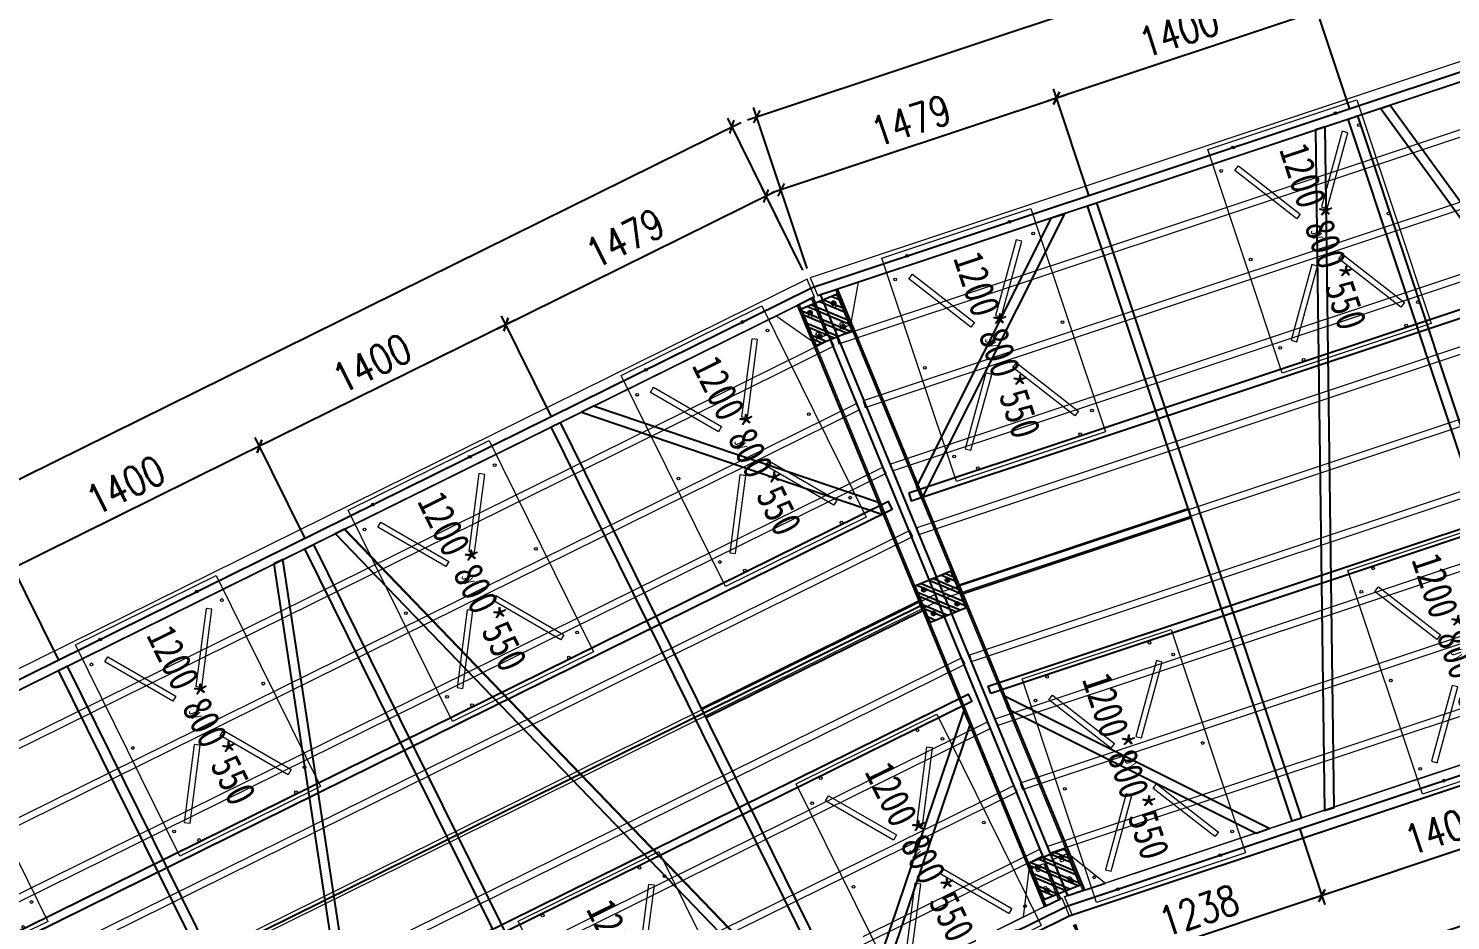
# Model space of a CAD drawing. Extents: x 8796 to 116961, y 24572 to 132726.
# Drawn here: x 32086 to 39331, y 95239 to 99784 of the extents above; entities that cross this region are included whole.
import ezdxf

# ---------------------------------------------------------------- set-up
doc = ezdxf.new("R2010")
doc.units = 0
doc.header["$LTSCALE"] = 1000
doc.header["$MEASUREMENT"] = 0
doc.linetypes.add('HIDDEN', pattern=[0.375, 0.25, -0.125])
for name, color, linetype in [('PUB_TEXT', 7, 'Continuous'), ('卡槽', 242, 'Continuous'), ('标注', 9, 'Continuous'), ('浮箱名称', 3, 'Continuous'), ('连接端梁', 130, 'Continuous'), ('铝横梁', 220, 'Continuous')]:
    doc.layers.add(name, color=color, linetype=linetype)
for name, color, linetype, lineweight in [('加强板', 140, 'Continuous', 18), ('浮箱', 160, 'Continuous', 20), ('虚线', 8, 'Continuous', 0), ('铝主梁', 3, 'Continuous', 9), ('铝龙骨', 7, 'Continuous', 9)]:
    doc.layers.add(name, color=color, linetype=linetype, lineweight=lineweight)
doc.styles.add('HZTXT', font='txtw.shx', dxfattribs={"width": 0.8, "bigfont": 'hztxtw.shx'})
doc.styles.add('黑体', font='simhei.ttf', dxfattribs={"width": 0.8})
doc.dimstyles.new('DIM-50', dxfattribs={"dimscale": 50, "dimtxt": 3, "dimasz": 1, "dimexe": 1, "dimexo": 1, "dimgap": 1, "dimtad": 1, "dimdec": 1, "dimdsep": 46, "dimtxsty": 'HZTXT', "dimblk": 'OBLIQUE', "dimblk1": 'ARCHTICK', "dimblk2": 'OBLIQUE', "dimcen": 0, "dimdle": 1, "dimclrd": 9, "dimclre": 9, "dimclrt": 2, "dimadec": 1, "dimazin": 0, "dimtfac": 1, "dimtdec": 1, "dimtix": 1, "dimtmove": 2, "dimatfit": 3, "dimldrblk": 'OBLIQUE', "dimfxl": 0, "dimtolj": 1, "dimtzin": 0, "dimarcsym": 0})

# ---------------------------------------------------------------- blocks, each defined once
blk = doc.blocks.new('_Oblique')
at = {"color": 0, "linetype": 'ByBlock', "lineweight": -2}
blk.add_line((-0.5, -0.5), (0.5, 0.5), dxfattribs=at)
blk = doc.blocks.new('*D593')
at = {"layer": 'Defpoints', "color": 0, "transparency": 16777216}
for p in [(43373.8, 72318), (43373.8, 71748.1), (44773.8, 71748.1)]:
    blk.add_point(p, dxfattribs=at)
at = {"layer": '标注', "color": 9, "lineweight": -2, "transparency": 16777216}
for p, q in [((44823.8, 72318), (43323.8, 72318)), ((43373.8, 71798.1), (43373.8, 72368)), ((44773.8, 71798.1), (44773.8, 72368))]:
    blk.add_line(p, q, dxfattribs=at)
at = {"layer": '标注', "color": 9, "lineweight": -2, "transparency": 16777216, "xscale": 50, "yscale": 50, "zscale": 50, "rotation": 180}
blk.add_blockref('_Oblique', (43373.8, 72318), dxfattribs=at)
at = {"layer": '标注', "color": 9, "lineweight": -2, "transparency": 16777216, "xscale": 50, "yscale": 50, "zscale": 50}
blk.add_blockref('_Oblique', (44773.8, 72318), dxfattribs=at)
at = {"layer": '标注', "color": 2, "transparency": 16777216, "insert": (44073.8, 72443), "char_height": 150, "attachment_point": 5, "style": 'HZTXT'}
blk.add_mtext('\\A1;1400', dxfattribs=at)
blk = doc.blocks.new('_ArchTick')
at = {"color": 0, "linetype": 'ByBlock', "const_width": 0.4}
blk.add_lwpolyline([(-0.5, -0.5), (0.5, 0.5)], dxfattribs=at)
blk = doc.blocks.new('*D594')
at = {"layer": 'Defpoints', "color": 0, "transparency": 16777216}
for p in [(41973.8, 72318), (41973.8, 71748.1), (43373.8, 71748.1)]:
    blk.add_point(p, dxfattribs=at)
at = {"layer": '标注', "color": 9, "lineweight": -2, "transparency": 16777216}
for p, q in [((43423.8, 72318), (41923.8, 72318)), ((41973.8, 71798.1), (41973.8, 72368)), ((43373.8, 71798.1), (43373.8, 72368))]:
    blk.add_line(p, q, dxfattribs=at)
at = {"layer": '标注', "color": 9, "lineweight": -2, "transparency": 16777216, "xscale": 50, "yscale": 50, "zscale": 50, "rotation": 180}
blk.add_blockref('_Oblique', (41973.8, 72318), dxfattribs=at)
at = {"layer": '标注', "color": 9, "lineweight": -2, "transparency": 16777216, "xscale": 50, "yscale": 50, "zscale": 50}
blk.add_blockref('_Oblique', (43373.8, 72318), dxfattribs=at)
at = {"layer": '标注', "color": 2, "transparency": 16777216, "insert": (42673.8, 72443), "char_height": 150, "attachment_point": 5, "style": 'HZTXT'}
blk.add_mtext('\\A1;1400', dxfattribs=at)
blk = doc.blocks.new('*D595')
at = {"layer": 'Defpoints', "color": 0, "transparency": 16777216}
for p in [(40573.8, 72318), (40573.8, 71748.1), (41973.8, 71748.1)]:
    blk.add_point(p, dxfattribs=at)
at = {"layer": '标注', "color": 9, "lineweight": -2, "transparency": 16777216}
for p, q in [((42023.8, 72318), (40523.8, 72318)), ((40573.8, 71798.1), (40573.8, 72368)), ((41973.8, 71798.1), (41973.8, 72368))]:
    blk.add_line(p, q, dxfattribs=at)
at = {"layer": '标注', "color": 9, "lineweight": -2, "transparency": 16777216, "xscale": 50, "yscale": 50, "zscale": 50, "rotation": 180}
blk.add_blockref('_Oblique', (40573.8, 72318), dxfattribs=at)
at = {"layer": '标注', "color": 9, "lineweight": -2, "transparency": 16777216, "xscale": 50, "yscale": 50, "zscale": 50}
blk.add_blockref('_Oblique', (41973.8, 72318), dxfattribs=at)
at = {"layer": '标注', "color": 2, "transparency": 16777216, "insert": (41273.8, 72443), "char_height": 150, "attachment_point": 5, "style": 'HZTXT'}
blk.add_mtext('\\A1;1400', dxfattribs=at)
blk = doc.blocks.new('*D596')
at = {"layer": 'Defpoints', "color": 0, "transparency": 16777216}
for p in [(46252.8, 72318), (46252.8, 71846.1), (44773.8, 71748.1)]:
    blk.add_point(p, dxfattribs=at)
at = {"layer": '标注', "color": 9, "lineweight": -2, "transparency": 16777216}
for p, q in [((44723.8, 72318), (46302.8, 72318)), ((44773.8, 71798.1), (44773.8, 72368)), ((46252.8, 71896.1), (46252.8, 72368))]:
    blk.add_line(p, q, dxfattribs=at)
at = {"layer": '标注', "color": 9, "lineweight": -2, "transparency": 16777216, "xscale": 50, "yscale": 50, "zscale": 50, "rotation": 180}
blk.add_blockref('_Oblique', (44773.8, 72318), dxfattribs=at)
at = {"layer": '标注', "color": 9, "lineweight": -2, "transparency": 16777216, "xscale": 50, "yscale": 50, "zscale": 50}
blk.add_blockref('_Oblique', (46252.8, 72318), dxfattribs=at)
at = {"layer": '标注', "color": 2, "transparency": 16777216, "insert": (45513.3, 72443), "char_height": 150, "attachment_point": 5, "style": 'HZTXT'}
blk.add_mtext('\\A1;1479', dxfattribs=at)
blk = doc.blocks.new('*D597')
at = {"layer": 'Defpoints', "color": 0, "transparency": 16777216}
for p in [(40173.6, 68346.1), (46011.6, 68346.1), (46011.6, 67685.2)]:
    blk.add_point(p, dxfattribs=at)
at = {"layer": '标注', "color": 9, "lineweight": -2, "transparency": 16777216}
for p, q in [((40173.6, 68296.1), (40173.6, 67635.2)), ((46011.6, 68296.1), (46011.6, 67635.2)), ((40123.6, 67685.2), (46061.6, 67685.2))]:
    blk.add_line(p, q, dxfattribs=at)
at = {"layer": '标注', "color": 9, "lineweight": -2, "transparency": 16777216, "xscale": 50, "yscale": 50, "zscale": 50, "rotation": 180}
blk.add_blockref('_Oblique', (40173.6, 67685.2), dxfattribs=at)
at = {"layer": '标注', "color": 9, "lineweight": -2, "transparency": 16777216, "xscale": 50, "yscale": 50, "zscale": 50}
blk.add_blockref('_Oblique', (46011.6, 67685.2), dxfattribs=at)
at = {"layer": '标注', "color": 2, "transparency": 16777216, "insert": (43092.6, 67810.2), "char_height": 150, "attachment_point": 5, "style": 'HZTXT'}
blk.add_mtext('\\A1;5838', dxfattribs=at)
blk = doc.blocks.new('*D601')
at = {"layer": 'Defpoints', "color": 0, "transparency": 16777216}
for p in [(44773.8, 68444.1), (46011.6, 68346.1), (44773.8, 68008)]:
    blk.add_point(p, dxfattribs=at)
at = {"layer": '标注', "color": 9, "lineweight": -2, "transparency": 16777216}
for p, q in [((44773.8, 68394.1), (44773.8, 67958)), ((46011.6, 68296.1), (46011.6, 67958)), ((46061.6, 68008), (44723.8, 68008))]:
    blk.add_line(p, q, dxfattribs=at)
at = {"layer": '标注', "color": 9, "lineweight": -2, "transparency": 16777216, "xscale": 50, "yscale": 50, "zscale": 50, "rotation": 180}
blk.add_blockref('_Oblique', (44773.8, 68008), dxfattribs=at)
at = {"layer": '标注', "color": 9, "lineweight": -2, "transparency": 16777216, "xscale": 50, "yscale": 50, "zscale": 50}
blk.add_blockref('_Oblique', (46011.6, 68008), dxfattribs=at)
at = {"layer": '标注', "color": 2, "transparency": 16777216, "insert": (45392.7, 68133), "char_height": 150, "attachment_point": 5, "style": 'HZTXT'}
blk.add_mtext('\\A1;1237.9', dxfattribs=at)
blk = doc.blocks.new('*D605')
at = {"layer": 'Defpoints', "color": 0, "transparency": 16777216}
for p in [(46252.7, 72710.7), (37694.7, 71846.1), (46252.7, 71846.1)]:
    blk.add_point(p, dxfattribs=at)
at = {"layer": '标注', "color": 9, "lineweight": -2, "transparency": 16777216}
for p, q in [((37694.7, 71896.1), (37694.7, 72760.7)), ((46252.7, 71896.1), (46252.7, 72760.7)), ((37644.7, 72710.7), (46302.7, 72710.7))]:
    blk.add_line(p, q, dxfattribs=at)
at = {"layer": '标注', "color": 9, "lineweight": -2, "transparency": 16777216, "xscale": 50, "yscale": 50, "zscale": 50, "rotation": 180}
blk.add_blockref('_Oblique', (37694.7, 72710.7), dxfattribs=at)
at = {"layer": '标注', "color": 9, "lineweight": -2, "transparency": 16777216, "xscale": 50, "yscale": 50, "zscale": 50}
blk.add_blockref('_Oblique', (46252.7, 72710.7), dxfattribs=at)
at = {"layer": '标注', "color": 2, "transparency": 16777216, "insert": (41973.7, 72835.7), "char_height": 150, "attachment_point": 5, "style": 'HZTXT'}
blk.add_mtext('\\A1;8558', dxfattribs=at)
blk = doc.blocks.new('$matou$00000186')
for points in [[(-600, 400), (600, 400), (600, -400), (-600, -400)], [(-455.8, 303.8), (-472.4, 278.9), (-139.6, 57), (-122.9, 82)], [(455.8, 303.8), (472.4, 278.9), (139.6, 57), (122.9, 82)], [(-455.8, -303.8), (-472.4, -278.9), (-139.6, -57), (-122.9, -82)], [(455.8, -303.8), (472.4, -278.9), (139.6, -57), (122.9, -82)]]:
    blk.add_lwpolyline(points, close=True)
for centre in [(-475, 370), (0, 370), (475, 370), (-570, 275), (570, 275), (-570, -275), (570, -275), (-475, -370), (0, -370), (475, -370)]:
    blk.add_circle(centre, 7)
at = {"layer": 'PUB_TEXT', "style": '黑体', "width": 0.8}
blk.add_text('JY', height=52.57, dxfattribs=at).set_placement((-44.4, -35.3))
blk = doc.blocks.new('*U34')
at = {"layer": '浮箱', "rotation": 270}
blk.add_blockref('$matou$00000186', (0, 0), dxfattribs=at)
blk = doc.blocks.new('*U35')
at = {"color": 0, "linetype": 'ByBlock', "lineweight": -2, "transparency": 16777216}
for p in [(0, 0), (1550.25, 0), (3100.5, 0), (4650.75, 0), (6201, 0)]:
    blk.add_blockref('*U34', p, dxfattribs=at)
blk = doc.blocks.new('*U36')
at = {"layer": '浮箱', "rotation": 270}
blk.add_blockref('$matou$00000186', (0, 0), dxfattribs=at)
blk = doc.blocks.new('*U37')
at = {"color": 0, "linetype": 'ByBlock', "lineweight": -2, "transparency": 16777216}
for p in [(0, 0), (1580, 0), (3160, 0), (4740, 0)]:
    blk.add_blockref('*U36', p, dxfattribs=at)
blk = doc.blocks.new('*D581')
at = {"layer": 'Defpoints', "color": 0, "transparency": 16777216}
for p in [(57562.7, 72492.5), (49004.7, 71627.9), (57562.7, 71627.9)]:
    blk.add_point(p, dxfattribs=at)
at = {"layer": '标注', "color": 9, "lineweight": -2, "transparency": 16777216}
for p, q in [((49004.7, 71677.9), (49004.7, 72542.5)), ((57562.7, 71677.9), (57562.7, 72542.5)), ((48954.7, 72492.5), (57612.7, 72492.5))]:
    blk.add_line(p, q, dxfattribs=at)
at = {"layer": '标注', "color": 9, "lineweight": -2, "transparency": 16777216, "xscale": 50, "yscale": 50, "zscale": 50, "rotation": 180}
blk.add_blockref('_Oblique', (49004.7, 72492.5), dxfattribs=at)
at = {"layer": '标注', "color": 9, "lineweight": -2, "transparency": 16777216, "xscale": 50, "yscale": 50, "zscale": 50}
blk.add_blockref('_Oblique', (57562.7, 72492.5), dxfattribs=at)
at = {"layer": '标注', "color": 2, "transparency": 16777216, "insert": (53283.7, 72617.5), "char_height": 150, "attachment_point": 5, "style": 'HZTXT'}
blk.add_mtext('\\A1;8558', dxfattribs=at)
blk = doc.blocks.new('*D583')
at = {"layer": 'Defpoints', "color": 0, "transparency": 16777216}
for p in [(49245.7, 68127.9), (57321.7, 68127.9), (57321.7, 67449.2)]:
    blk.add_point(p, dxfattribs=at)
at = {"layer": '标注', "color": 9, "lineweight": -2, "transparency": 16777216}
for p, q in [((49245.7, 68077.9), (49245.7, 67399.2)), ((57321.7, 68077.9), (57321.7, 67399.2)), ((49195.7, 67449.2), (57371.7, 67449.2))]:
    blk.add_line(p, q, dxfattribs=at)
at = {"layer": '标注', "color": 9, "lineweight": -2, "transparency": 16777216, "xscale": 50, "yscale": 50, "zscale": 50}
for p, rotation in [((49245.7, 67449.2), 180.0003109579486), ((57321.7, 67449.2), 0.0003109579486354188)]:
    blk.add_blockref('_Oblique', p, dxfattribs=dict(at, rotation=rotation))
at = {"layer": '标注', "color": 2, "transparency": 16777216, "insert": (53283.7, 67574.2), "char_height": 150, "attachment_point": 5, "rotation": 0.00031, "style": 'HZTXT'}
blk.add_mtext('\\A1;8076', dxfattribs=at)
blk = doc.blocks.new('*D584')
at = {"layer": 'Defpoints', "color": 0, "transparency": 16777216}
for p in [(50483.7, 72099.8), (50483.7, 71529.9), (51883.7, 71529.9)]:
    blk.add_point(p, dxfattribs=at)
at = {"layer": '标注', "color": 9, "lineweight": -2, "transparency": 16777216}
for p, q in [((51933.7, 72099.8), (50433.7, 72099.8)), ((50483.7, 71579.9), (50483.7, 72149.8)), ((51883.7, 71579.9), (51883.7, 72149.8))]:
    blk.add_line(p, q, dxfattribs=at)
at = {"layer": '标注', "color": 9, "lineweight": -2, "transparency": 16777216, "xscale": 50, "yscale": 50, "zscale": 50, "rotation": 180}
blk.add_blockref('_Oblique', (50483.7, 72099.8), dxfattribs=at)
at = {"layer": '标注', "color": 9, "lineweight": -2, "transparency": 16777216, "xscale": 50, "yscale": 50, "zscale": 50}
blk.add_blockref('_Oblique', (51883.7, 72099.8), dxfattribs=at)
at = {"layer": '标注', "color": 2, "transparency": 16777216, "insert": (51183.7, 72224.8), "char_height": 150, "attachment_point": 5, "style": 'HZTXT'}
blk.add_mtext('\\A1;1400', dxfattribs=at)
blk = doc.blocks.new('*D585')
at = {"layer": 'Defpoints', "color": 0, "transparency": 16777216}
for p in [(49004.7, 72099.8), (49004.7, 71627.9), (50483.7, 71529.9)]:
    blk.add_point(p, dxfattribs=at)
at = {"layer": '标注', "color": 9, "lineweight": -2, "transparency": 16777216}
for p, q in [((50533.7, 72099.8), (48954.7, 72099.8)), ((49004.7, 71677.9), (49004.7, 72149.8)), ((50483.7, 71579.9), (50483.7, 72149.8))]:
    blk.add_line(p, q, dxfattribs=at)
at = {"layer": '标注', "color": 9, "lineweight": -2, "transparency": 16777216, "xscale": 50, "yscale": 50, "zscale": 50, "rotation": 180}
blk.add_blockref('_Oblique', (49004.7, 72099.8), dxfattribs=at)
at = {"layer": '标注', "color": 9, "lineweight": -2, "transparency": 16777216, "xscale": 50, "yscale": 50, "zscale": 50}
blk.add_blockref('_Oblique', (50483.7, 72099.8), dxfattribs=at)
at = {"layer": '标注', "color": 2, "transparency": 16777216, "insert": (49744.2, 72224.8), "char_height": 150, "attachment_point": 5, "style": 'HZTXT'}
blk.add_mtext('\\A1;1479', dxfattribs=at)
blk = doc.blocks.new('*D586')
at = {"layer": 'Defpoints', "color": 0, "transparency": 16777216}
for p in [(53283.7, 72099.8), (51883.7, 71529.9), (53283.7, 71529.9)]:
    blk.add_point(p, dxfattribs=at)
at = {"layer": '标注', "color": 9, "lineweight": -2, "transparency": 16777216}
for p, q in [((51833.7, 72099.8), (53333.7, 72099.8)), ((51883.7, 71579.9), (51883.7, 72149.8)), ((53283.7, 71579.9), (53283.7, 72149.8))]:
    blk.add_line(p, q, dxfattribs=at)
at = {"layer": '标注', "color": 9, "lineweight": -2, "transparency": 16777216, "xscale": 50, "yscale": 50, "zscale": 50, "rotation": 180}
blk.add_blockref('_Oblique', (51883.7, 72099.8), dxfattribs=at)
at = {"layer": '标注', "color": 9, "lineweight": -2, "transparency": 16777216, "xscale": 50, "yscale": 50, "zscale": 50}
blk.add_blockref('_Oblique', (53283.7, 72099.8), dxfattribs=at)
at = {"layer": '标注', "color": 2, "transparency": 16777216, "insert": (52583.7, 72224.8), "char_height": 150, "attachment_point": 5, "style": 'HZTXT'}
blk.add_mtext('\\A1;1400', dxfattribs=at)
blk = doc.blocks.new('*D591')
at = {"layer": 'Defpoints', "color": 0, "transparency": 16777216}
for p in [(50483.7, 68225.9), (51883.7, 68225.9), (50483.7, 67818.6)]:
    blk.add_point(p, dxfattribs=at)
at = {"layer": '标注', "color": 9, "lineweight": -2, "transparency": 16777216}
for p, q in [((50483.7, 68175.9), (50483.7, 67768.6)), ((51883.7, 68175.9), (51883.7, 67768.6)), ((51933.7, 67818.6), (50433.7, 67818.6))]:
    blk.add_line(p, q, dxfattribs=at)
at = {"layer": '标注', "color": 9, "lineweight": -2, "transparency": 16777216, "xscale": 50, "yscale": 50, "zscale": 50, "rotation": 180}
blk.add_blockref('_Oblique', (50483.7, 67818.6), dxfattribs=at)
at = {"layer": '标注', "color": 9, "lineweight": -2, "transparency": 16777216, "xscale": 50, "yscale": 50, "zscale": 50}
blk.add_blockref('_Oblique', (51883.7, 67818.6), dxfattribs=at)
at = {"layer": '标注', "color": 2, "transparency": 16777216, "insert": (51183.7, 67943.6), "char_height": 150, "attachment_point": 5, "style": 'HZTXT'}
blk.add_mtext('\\A1;1400', dxfattribs=at)
blk = doc.blocks.new('*D592')
at = {"layer": 'Defpoints', "color": 0, "transparency": 16777216}
for p in [(50483.7, 68225.9), (49245.7, 68127.9), (49245.7, 67818.6)]:
    blk.add_point(p, dxfattribs=at)
at = {"layer": '标注', "color": 9, "lineweight": -2, "transparency": 16777216}
for p, q in [((50483.7, 68175.9), (50483.7, 67768.6)), ((49245.7, 68077.9), (49245.7, 67768.6)), ((50533.7, 67818.6), (49195.7, 67818.6))]:
    blk.add_line(p, q, dxfattribs=at)
at = {"layer": '标注', "color": 9, "lineweight": -2, "transparency": 16777216, "xscale": 50, "yscale": 50, "zscale": 50, "rotation": 180}
blk.add_blockref('_Oblique', (49245.7, 67818.6), dxfattribs=at)
at = {"layer": '标注', "color": 9, "lineweight": -2, "transparency": 16777216, "xscale": 50, "yscale": 50, "zscale": 50}
blk.add_blockref('_Oblique', (50483.7, 67818.6), dxfattribs=at)
at = {"layer": '标注', "color": 2, "transparency": 16777216, "insert": (49864.7, 67943.6), "char_height": 150, "attachment_point": 5, "style": 'HZTXT'}
blk.add_mtext('\\A1;1238', dxfattribs=at)
blk = doc.blocks.new('*U575')
at = {"layer": '浮箱', "rotation": 270}
blk.add_blockref('$matou$00000186', (0, 0), dxfattribs=at)
blk = doc.blocks.new('*U576')
at = {"color": 0, "linetype": 'ByBlock', "lineweight": -2, "transparency": 16777216}
for p in [(0, 0), (1750, 0)]:
    blk.add_blockref('*U575', p, dxfattribs=at)
blk = doc.blocks.new('*U577')
at = {"layer": '浮箱', "rotation": 270}
blk.add_blockref('$matou$00000186', (0, 0), dxfattribs=at)
blk = doc.blocks.new('*U578')
at = {"color": 0, "linetype": 'ByBlock', "lineweight": -2, "transparency": 16777216}
for p in [(0, 0), (1750, 0)]:
    blk.add_blockref('*U577', p, dxfattribs=at)
blk = doc.blocks.new('橡胶块200x200x60')
h = blk.add_hatch()
h.set_pattern_fill('ANSI32', color=256, scale=10)
h.set_pattern_definition([(45, (0, 0), (-33.67596, 33.67596), []), (45, (22.45, 0), (-33.67596, 33.67596), [])])
h.paths.add_polyline_path([(25487.9, 88551.2), (25687.9, 88551.2), (25687.9, 88751.2), (25487.9, 88751.2)])
blk.add_lwpolyline([(25487.9, 88551.2), (25687.9, 88551.2), (25687.9, 88751.2), (25487.9, 88751.2)], close=True)
for points in [[(25512.9, 88716.2), (25532.9, 88716.2)], [(25522.9, 88726.2), (25522.9, 88706.2)], [(25662.9, 88716.2), (25642.9, 88716.2)], [(25652.9, 88726.2), (25652.9, 88706.2)], [(25512.9, 88586.2), (25532.9, 88586.2)], [(25522.9, 88576.2), (25522.9, 88596.2)], [(25662.9, 88586.2), (25642.9, 88586.2)], [(25652.9, 88576.2), (25652.9, 88596.2)]]:
    blk.add_lwpolyline(points)
for centre, radius in [((25522.9, 88716.2), 10), ((25522.9, 88716.2), 8), ((25652.9, 88716.2), 10), ((25652.9, 88716.2), 8), ((25522.9, 88586.2), 10), ((25522.9, 88586.2), 8), ((25652.9, 88586.2), 10), ((25652.9, 88586.2), 8)]:
    blk.add_circle(centre, radius)
blk = doc.blocks.new('M2')
at = {"layer": '加强板', "color": 5}
for points in [[(46228.37, 71748.06), (46028.38, 71748.06), (46134.82, 71554.03), (46214.63, 71548.53)], [(46228.37, 71748.06), (46028.38, 71748.06), (46134.82, 71554.03), (46214.63, 71548.53)], [(46000.84, 68444.06), (45800.84, 68444.06), (45934.77, 68649.08), (46014.58, 68643.58)], [(46000.84, 68444.06), (45800.84, 68444.06), (45934.77, 68649.08), (46014.58, 68643.58)]]:
    blk.add_lwpolyline(points, close=True, dxfattribs=at)
for centre in [(46182.97, 71671), (46182.97, 71671), (46176.1, 71571.23), (46176.1, 71571.23), (45973.3, 68626.38), (45973.3, 68626.38), (45966.43, 68526.61), (45966.43, 68526.61)]:
    blk.add_circle(centre, 9, dxfattribs=at)
at = {"layer": '卡槽', "color": 22, "ltscale": 5000}
blk.add_lwpolyline([(38604.19, 70645.86), (38604.19, 70603.86), (46122.25, 70603.86), (46122.25, 70645.86)], close=True, dxfattribs=at)
at = {"layer": '卡槽', "color": 22, "ltscale": 5000, "elevation": 0}
blk.add_lwpolyline([(39361.76, 69546.08), (39361.76, 69586.08), (46051.13, 69586.08), (46051.13, 69546.08)], close=True, dxfattribs=at)
at = {"layer": '虚线', "color": 1, "linetype": 'HIDDEN', "ltscale": 300}
for p, q in [((46246.01, 71748.06), (37764.15, 71748.06)), ((46246.01, 71748.06), (37764.15, 71748.06)), ((46158.31, 71748.06), (45930.67, 68444.06)), ((46158.31, 71748.06), (45930.67, 68444.06)), ((46018.38, 68444.06), (40104.16, 68444.06)), ((46018.38, 68444.06), (40104.16, 68444.06))]:
    blk.add_line(p, q, dxfattribs=at)
at = {"layer": '连接端梁'}
blk.add_lwpolyline([(46010.86, 68444.06), (46238.5, 71748.06), (46148.28, 71748.06), (45920.65, 68444.06)], close=True, dxfattribs=at)
blk.add_lwpolyline([(46010.86, 68444.06), (46238.5, 71748.06), (46148.28, 71748.06), (45920.65, 68444.06)], close=True, dxfattribs=at)
at = {"layer": '铝主梁', "color": 3}
for points in [[(37771.23, 71746.06), (46245.32, 71746.06), (46252.77, 71846.06), (37694.73, 71846.06)], [(37765.57, 71746.06), (46245.32, 71746.06), (46252.77, 71846.06), (37694.73, 71846.06)]]:
    blk.add_lwpolyline(points, dxfattribs=at)
blk.add_lwpolyline([(46011.63, 68346.08), (40173.58, 68346.06), (40097.08, 68446.06), (46019.07, 68446.06)], close=True, dxfattribs=at)
at = {"layer": '铝横梁', "color": 243}
for points in [[(41999.75, 71748.06), (41999.75, 68444.06), (41949.75, 68444.06), (41949.75, 71748.06)], [(43173.12, 71748.66), (42121.49, 68444.66), (42173.75, 68444.06), (43225.38, 71748.06)], [(43399.75, 71748.06), (43399.75, 68444.06), (43349.75, 68444.06), (43349.75, 71748.06)], [(43573.11, 71748.06), (44624.74, 68444.06), (44574.38, 68444.06), (43522.75, 71748.06)], [(43575.14, 71748.66), (44626.77, 68444.66), (44574.5, 68444.06), (43522.87, 71748.06)], [(44799.75, 71748.06), (44799.75, 68444.06), (44749.75, 68444.06), (44749.75, 71748.06)], [(46073.66, 70665.01), (44990.64, 71748.06), (44921.34, 71746.64), (46067.87, 70600.09)], [(45989.46, 69442.9), (44990.65, 68444.07), (44921.53, 68445.67), (45993.25, 69517.4)]]:
    blk.add_lwpolyline(points, close=True, dxfattribs=at)
at = {"layer": '铝横梁', "color": 243, "elevation": 0}
blk.add_lwpolyline([(46036.12, 70122.03), (44799.75, 70122.04), (44799.75, 70072.04), (46032.81, 70072.03)], close=True, dxfattribs=at)
at = {"layer": '铝龙骨', "color": 0}
for points in [[(46224.77, 71481.06), (46224.77, 71516.06), (37956.77, 71516.06), (37956.77, 71481.06)], [(46194.77, 71131.06), (46194.77, 71166.06), (38201.77, 71166.06), (38201.77, 71131.06)], [(46174.77, 70781.06), (46174.77, 70816.06), (38451.77, 70816.06), (38451.77, 70781.06)], [(46154.77, 70431.06), (46154.77, 70466.06), (38696.77, 70466.06), (38696.77, 70431.06)], [(46124.77, 70081.06), (46124.77, 70116.06), (38946.77, 70116.06), (38946.77, 70081.06)], [(46104.77, 69731.06), (46104.77, 69766.06), (39196.77, 69766.06), (39196.77, 69731.06)], [(46074.77, 69381.06), (46074.77, 69416.06), (39446.77, 69416.06), (39446.77, 69381.06)], [(46054.77, 69031.06), (46054.77, 69066.06), (39696.77, 69066.06), (39696.77, 69031.06)], [(46029.77, 68681.06), (46029.77, 68716.06), (39946.77, 68716.06), (39946.77, 68681.06)]]:
    blk.add_lwpolyline(points, close=True, dxfattribs=at)
for name, p in [('*U35', (39384.29, 71225.86)), ('*U37', (40723.12, 68966.08, 0))]:
    blk.add_blockref(name, p)
at = {"layer": '浮箱名称', "style": '黑体', "width": 0.8}
for p in [(42427.93, 71710.89), (43967.79, 71710.89), (45528.43, 71710.89), (43818.95, 69467.63), (45400.53, 69466.57)]:
    blk.add_text('1200*800*550', height=150.211, rotation=270, dxfattribs=at).set_placement(p)
at = {"layer": '标注'}
for base, p1, p2, picture, middle in [((46252.74, 72710.65), (37694.73, 71846.06), (46252.74, 71846.06), '*D605', (41973.73, 72835.65)), ((40573.75, 72317.97), (41973.75, 71748.06), (40573.75, 71748.06), '*D595', (41273.75, 72442.97)), ((41973.75, 72317.97), (43373.75, 71748.06), (41973.75, 71748.06), '*D594', (42673.75, 72442.97)), ((43373.75, 72317.97), (44773.75, 71748.06), (43373.75, 71748.06), '*D593', (44073.75, 72442.97)), ((46252.77, 72317.97), (44773.75, 71748.06), (46252.77, 71846.06), '*D596', (45513.26, 72442.97))]:
    dim = blk.add_linear_dim(base=base, p1=p1, p2=p2, angle=180, dimstyle='DIM-50', dxfattribs=at)
    dim.commit()
    dim.dimension.update_dxf_attribs({"geometry": picture, "text_midpoint": middle})
dim = blk.add_linear_dim(base=(44773.75, 68007.97), p1=(46011.63, 68346.06), p2=(44773.75, 68444.06), dimstyle='DIM-50', dxfattribs=at)
dim.commit()
dim.dimension.update_dxf_attribs({"geometry": '*D601', "text_midpoint": (45392.69, 68132.97)})
dim = blk.add_aligned_dim(p1=(40173.579, 68346.058), p2=(46011.6275, 68346.058), distance=-660.8238, dimstyle='DIM-50', dxfattribs=at)
dim.commit()
dim.dimension.update_dxf_attribs({"geometry": '*D597', "text_midpoint": (43092.6033, 67810.2342)})
blk = doc.blocks.new('M31')
blk.add_lwpolyline([(49117.25, 71529.9), (49121.69, 71465.46)])
at = {"layer": '加强板', "color": 5}
for points in [[(49029.07, 71529.9), (49229.06, 71529.9), (49122.62, 71335.87), (49042.81, 71330.37)], [(49029.1, 71529.9), (49229.09, 71529.9), (49122.65, 71335.87), (49042.84, 71330.37)], [(49256.6, 68225.9), (49456.6, 68225.9), (49322.67, 68430.92), (49242.86, 68425.42)], [(49256.63, 68225.9), (49456.63, 68225.9), (49322.7, 68430.92), (49242.89, 68425.42)]]:
    blk.add_lwpolyline(points, close=True, dxfattribs=at)
for centre in [(49074.47, 71452.84), (49074.5, 71452.84), (49081.34, 71353.07), (49081.37, 71353.07), (49284.14, 68408.22), (49284.17, 68408.22), (49291.01, 68308.45), (49291.04, 68308.45)]:
    blk.add_circle(centre, 9, dxfattribs=at)
at = {"layer": '卡槽', "color": 22, "ltscale": 5000, "elevation": 0}
for points in [[(49134.24, 70427.88), (49134.24, 70387.88), (57430.06, 70387.88), (57430.06, 70427.88)], [(49208.05, 69327.91), (49208.05, 69367.91), (57361.01, 69367.91), (57361.01, 69327.91)]]:
    blk.add_lwpolyline(points, close=True, dxfattribs=at)
at = {"layer": '虚线', "color": 1, "linetype": 'HIDDEN', "ltscale": 300}
for p, q in [((57555.42, 71529.9), (49011.45, 71529.9)), ((57555.42, 71529.9), (49011.45, 71529.9)), ((49107.19, 71529.9), (49334.83, 68225.9)), ((49107.22, 71529.9), (49334.86, 68225.9)), ((57328.33, 68225.9), (49239.07, 68225.9)), ((57328.33, 68225.9), (49239.07, 68225.9))]:
    blk.add_line(p, q, dxfattribs=at)
at = {"layer": '连接端梁'}
for points in [[(49254.64, 68225.9), (49027, 71529.9), (49117.22, 71529.9), (49344.85, 68225.9)], [(49254.67, 68225.9), (49027.03, 71529.9), (49117.25, 71529.9), (49344.88, 68225.9)]]:
    blk.add_lwpolyline(points, close=True, dxfattribs=at)
at = {"layer": '铝主梁', "color": 3}
blk.add_lwpolyline([(49004.67, 71627.9), (49012.14, 71527.9), (57555.27, 71527.9), (57562.71, 71627.9), (49004.7, 71627.9)], dxfattribs=at)
blk.add_lwpolyline([(57321.7, 68127.92), (49245.7, 68127.9), (49238.39, 68227.9), (57329.02, 68227.9)], close=True, dxfattribs=at)
at = {"layer": '铝横梁', "color": 243}
for points in [[(49183.8, 70446.85), (50266.83, 71529.89), (50336.28, 71528.63), (49189.75, 70382.08)], [(50509.7, 71529.9), (50509.7, 68225.9), (50459.7, 68225.9), (50459.7, 71529.9)], [(51684.32, 71529.9), (50632.69, 68225.9), (50684.96, 68225.29), (51736.59, 71529.29)], [(51909.7, 71529.9), (51909.7, 68225.9), (51859.7, 68225.9), (51859.7, 71529.9)], [(52085.09, 71529.9), (53136.72, 68225.9), (53084.45, 68225.29), (52032.82, 71529.29)], [(49268, 69224.74), (50266.82, 68225.91), (50336.12, 68227.32), (49264.4, 69299.06)]]:
    blk.add_lwpolyline(points, close=True, dxfattribs=at)
at = {"layer": '铝横梁', "color": 243, "elevation": 0}
blk.add_lwpolyline([(49221.35, 69903.87), (50459.72, 69903.88), (50459.72, 69853.88), (49224.66, 69853.87)], close=True, dxfattribs=at)
at = {"layer": '铝龙骨', "color": 0}
for points in [[(57534.71, 71262.9), (57534.71, 71297.9), (49036.71, 71297.9), (49036.71, 71262.9)], [(57504.71, 70912.9), (57504.71, 70947.9), (49061.71, 70947.9), (49061.71, 70912.9)], [(57484.71, 70562.9), (57484.71, 70597.9), (49091.71, 70597.9), (49091.71, 70562.9)], [(57464.71, 70212.9), (57464.71, 70247.9), (49116.71, 70247.9), (49116.71, 70212.9)], [(57434.71, 69862.9), (57434.71, 69897.9), (49136.71, 69897.9), (49136.71, 69862.9)], [(57414.71, 69512.9), (57414.71, 69547.9), (49166.71, 69547.9), (49166.71, 69512.9)], [(57384.71, 69162.9), (57384.71, 69197.9), (49186.71, 69197.9), (49186.71, 69162.9)], [(57364.71, 68812.9), (57364.71, 68847.9), (49206.71, 68847.9), (49206.71, 68812.9)], [(57339.71, 68462.9), (57339.71, 68497.9), (49236.71, 68497.9), (49236.71, 68462.9)]]:
    blk.add_lwpolyline(points, close=True, dxfattribs=at)
for name, p in [('*U576', (49782.8, 71007.88, 0)), ('*U578', (49782.8, 68747.91, 0))]:
    blk.add_blockref(name, p)
at = {"layer": '浮箱名称', "style": '黑体', "width": 0.8}
for p in [(49725.94, 71492.91, 0), (51475.94, 71492.91, 0), (51455.69, 69297.93), (49670.92, 69249.99)]:
    blk.add_text('1200*800*550', height=150.211, rotation=270, dxfattribs=at).set_placement(p)
at = {"layer": '标注'}
for base, p1, p2, picture, middle in [((57562.71, 72492.49), (49004.7, 71627.9), (57562.71, 71627.9), '*D581', (53283.7, 72617.49)), ((49004.7, 72099.8), (50483.7, 71529.9), (49004.7, 71627.9), '*D585', (49744.2, 72224.8)), ((50483.7, 72099.8), (51883.7, 71529.9), (50483.7, 71529.9), '*D584', (51183.7, 72224.8))]:
    dim = blk.add_linear_dim(base=base, p1=p1, p2=p2, angle=180, dimstyle='DIM-50', dxfattribs=at)
    dim.commit()
    dim.dimension.update_dxf_attribs({"geometry": picture, "text_midpoint": middle})
for base, p1, p2, picture, middle in [((53283.7, 72099.8), (51883.7, 71529.9), (53283.7, 71529.9), '*D586', (52583.7, 72224.8)), ((49245.7, 67818.57), (50483.7, 68225.9), (49245.7, 68127.9), '*D592', (49864.7, 67943.57)), ((50483.7, 67818.57), (51883.7, 68225.9), (50483.7, 68225.9), '*D591', (51183.7, 67943.57))]:
    dim = blk.add_linear_dim(base=base, p1=p1, p2=p2, dimstyle='DIM-50', dxfattribs=at)
    dim.commit()
    dim.dimension.update_dxf_attribs({"geometry": picture, "text_midpoint": middle})
dim = blk.add_aligned_dim(p1=(49245.7, 68127.9), p2=(57321.7, 68127.94), distance=-678.72, dimstyle='DIM-50', dxfattribs=at)
dim.commit()
dim.dimension.update_dxf_attribs({"geometry": '*D583', "text_midpoint": (53283.71, 67574.2)})

msp = doc.modelspace()

# ---------------------------------------------------------------- linework, layer by layer
at = {"layer": '连接端梁', "color": 0, "elevation": 29521}
for points in [[(29189.8, 88417.75), (28442.95, 94572.6), (28430.05, 94678.89), (28434.7, 94687.5), (28542.29, 94740.65), (36072.39, 98460.73), (36088.58, 98467.49), (43914, 101072.12), (44201.58, 101167.84), (44210.71, 101170.26), (52319.27, 102677.76), (52617.25, 102733.16), (52626.66, 102734.3), (52714.07, 102738.35), (61168.07, 103130.25), (61177.52, 103130.09), (61264.67, 103122.12), (69390.76, 102379.05)], [(32565.04, 88827.31), (32094.71, 92703.36), (37376.89, 95312.91), (44987.75, 97846.13), (45058.09, 97869.54), (52940.73, 99335.03), (53013.62, 99348.58), (61096.76, 99723.29), (69081.15, 98993.18), (69154.59, 98986.46), (76963.97, 97168.86), (77035.76, 97152.15), (84522.31, 94281.3), (84586.64, 94256.63), (89911.61, 91321.86), (89564.8, 87513.92)], [(32631.24, 88696.84), (32149.4, 92667.71), (37387.62, 95262.44), (45074.64, 97821.71), (53023.46, 99298.93), (61099.71, 99672.71), (69150.96, 98935.97), (77025.25, 97102.63), (84573.92, 94207.29), (89858.61, 91288.06), (89495.49, 87304.59)], [(36632.54, 96842.41), (30382.64, 93753.7)]]:
    msp.add_lwpolyline(points, dxfattribs=at)

# ---------------------------------------------------------------- block references
for name, p, rotation in [('M31', (12194.28, 15075.07, 29521), 18.4103530422618), ('M2', (26407.61, 13606.5, 29521), 26.29061234544062), ('橡胶块200x200x60', (-55573.07, 88289.63, 29521), 292.328142040924), ('橡胶块200x200x60', (-54992.85, 86878.36, 29521), 292.328142040924), ('橡胶块200x200x60', (-54412.26, 85466.24, 29521), 292.328142040924)]:
    msp.add_blockref(name, p, dxfattribs=dict(rotation=rotation))

doc.saveas('drawing.dxf')
